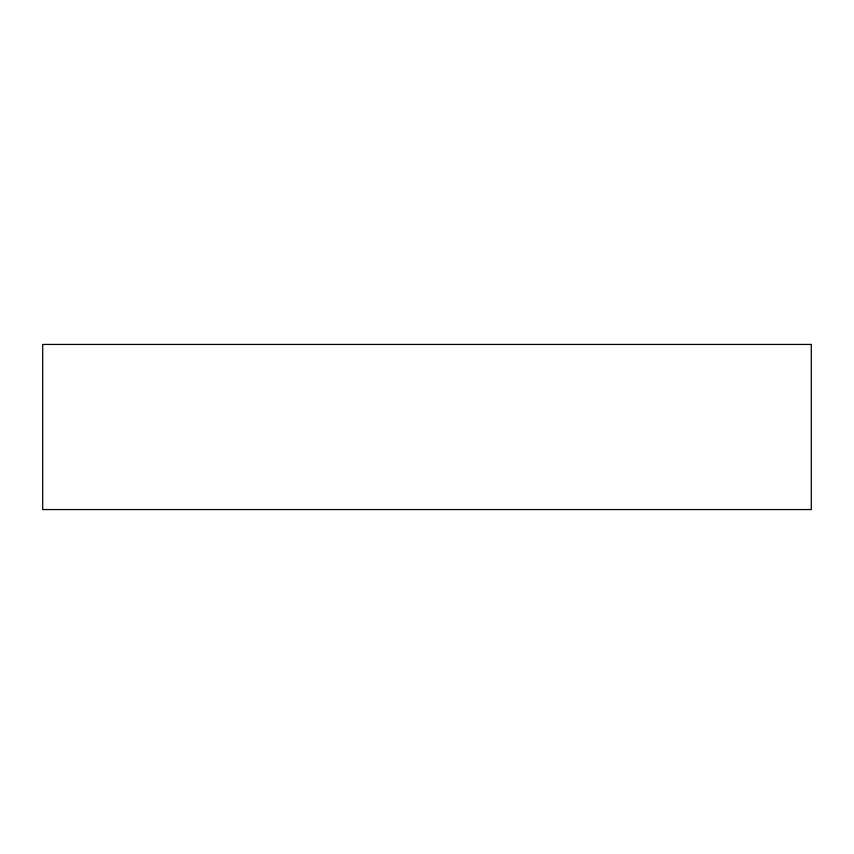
<?xml version="1.0" encoding="UTF-8"?>
<svg xmlns="http://www.w3.org/2000/svg" width="854" height="854" viewBox="0 0 854 854"><rect width="100%" height="100%" fill="white"/><g stroke="black" fill="none" stroke-linecap="round" stroke-linejoin="round"><path stroke-width="1.28" d="M811.3 344.44L42.7 344.44L42.7 509.56L811.3 509.56L811.3 344.44"/></g></svg>
